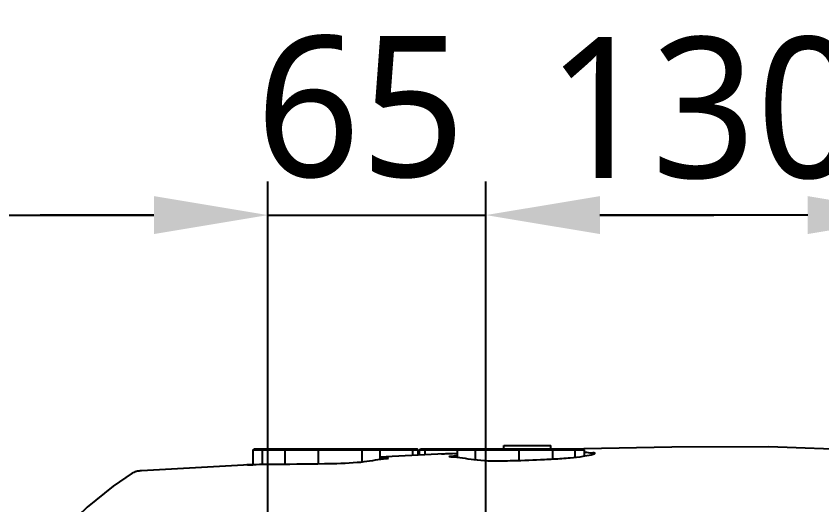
# Model space of a CAD drawing. Header units: millimetres. Extents: x 5828 to 6704, y 123 to 421.
# Drawn here: x 6429.18 to 6441.2, y 187.28 to 194.57 of the extents above; entities that cross this region are included whole.
import ezdxf

# ---------------------------------------------------------------- set-up
doc = ezdxf.new("R2010")
doc.units = ezdxf.units.MM
doc.layers.add('DIM', color=7, linetype='Continuous')
doc.layers.add('外形图', color=7, linetype='Continuous')
doc.styles.add('微软雅黑', font='msyh.ttc', dxfattribs={"height": 2.1})
doc.dimstyles.new('尺寸标注_1_20比例', dxfattribs={"dimtxt": 2.1, "dimasz": 1.7, "dimexe": 0.5, "dimexo": 0.4, "dimgap": 0.5, "dimtad": 1, "dimdec": 1, "dimlfac": 20, "dimdsep": 46, "dimtxsty": '微软雅黑', "dimcen": 0.09, "dimadec": 0, "dimazin": 0, "dimtp": 0.01, "dimtm": 0.01, "dimtfac": 1, "dimtdec": 1, "dimtofl": 0, "dimtmove": 0, "dimatfit": 3, "dimfxl": 1, "dimtolj": 1, "dimarcsym": 0})

# ---------------------------------------------------------------- blocks, each defined once
blk = doc.blocks.new('*D1327')
at = {"layer": 'Defpoints', "color": 0}
for p in [(6436.191, 191.603), (6432.941, 179.542), (6436.191, 179.542)]:
    blk.add_point(p, dxfattribs=at)
at = {"layer": '外形图', "color": 0, "linetype": 'Continuous', "lineweight": -2}
for p, q in [((6432.941, 179.942), (6432.941, 192.103)), ((6436.191, 179.942), (6436.191, 192.103)), ((6431.241, 191.603), (6429.541, 191.603)), ((6432.941, 191.603), (6436.191, 191.603)), ((6437.891, 191.603), (6439.591, 191.603))]:
    blk.add_line(p, q, dxfattribs=at)
at = {"layer": '外形图', "color": 0}
for points in [[(6431.241, 191.32), (6431.241, 191.886), (6432.941, 191.603)], [(6437.891, 191.886), (6437.891, 191.32), (6436.191, 191.603)]]:
    blk.add_solid(points, dxfattribs=at)
at = {"layer": '外形图', "color": 0, "insert": (6435.886, 194.275), "char_height": 2.1, "attachment_point": 3, "style": '微软雅黑'}
blk.add_mtext('\\A1;65', dxfattribs=at)
blk = doc.blocks.new('*D1354')
at = {"layer": 'Defpoints', "color": 0}
for p in [(6432.941, 191.603), (6432.941, 179.542), (6414.491, 179.042)]:
    blk.add_point(p, dxfattribs=at)
at = {"layer": 'DIM', "color": 0, "linetype": 'ByBlock', "lineweight": -2, "ltscale": 20}
for p, q in [((6414.491, 179.442), (6414.491, 192.103)), ((6432.941, 179.942), (6432.941, 192.103)), ((6416.191, 191.603), (6431.241, 191.603))]:
    blk.add_line(p, q, dxfattribs=at)
at = {"layer": 'DIM', "color": 0}
for points in [[(6416.191, 191.886), (6416.191, 191.32), (6414.491, 191.603)], [(6431.241, 191.32), (6431.241, 191.886), (6432.941, 191.603)]]:
    blk.add_solid(points, dxfattribs=at)
at = {"layer": 'DIM', "color": 0, "insert": (6423.716, 193.188), "char_height": 2.1, "attachment_point": 5, "style": '微软雅黑'}
blk.add_mtext('\\A1;\\A1;369', dxfattribs=at)
blk = doc.blocks.new('*D1357')
at = {"layer": 'Defpoints', "color": 0}
for p in [(6436.191, 191.603), (6436.191, 179.542), (6442.691, 177.792)]:
    blk.add_point(p, dxfattribs=at)
at = {"layer": 'DIM', "color": 0, "linetype": 'ByBlock', "lineweight": -2, "ltscale": 20}
for p, q in [((6436.191, 179.942), (6436.191, 192.103)), ((6442.691, 178.192), (6442.691, 192.103)), ((6440.991, 191.603), (6437.891, 191.603))]:
    blk.add_line(p, q, dxfattribs=at)
at = {"layer": 'DIM', "color": 0}
for points in [[(6437.891, 191.886), (6437.891, 191.32), (6436.191, 191.603)], [(6440.991, 191.32), (6440.991, 191.886), (6442.691, 191.603)]]:
    blk.add_solid(points, dxfattribs=at)
at = {"layer": 'DIM', "color": 0, "insert": (6439.441, 193.194), "char_height": 2.1, "attachment_point": 5, "style": '微软雅黑'}
blk.add_mtext('\\A1;\\A1;130', dxfattribs=at)

msp = doc.modelspace()

# ---------------------------------------------------------------- linework, layer by layer
at = {"layer": '外形图', "linetype": 'Continuous'}
for p, q in [((6432.7189, 188.1022), (6432.7339, 188.1172)), ((6432.7189, 187.8761), (6432.7189, 188.1022)), ((6432.7189, 188.1022), (6435.1796, 188.1022)), ((6432.7339, 188.1172), (6435.1646, 188.1172)), ((6432.8588, 188.1022), (6432.8738, 188.1172)), ((6432.8588, 187.8785), (6432.8588, 188.1022)), ((6433.1951, 188.1022), (6433.2101, 188.1172)), ((6433.1951, 187.883), (6433.1951, 188.1022)), ((6433.695, 188.1022), (6433.71, 188.1172)), ((6433.695, 187.8889), (6433.695, 188.1022)), ((6434.345, 188.1022), (6434.33, 188.1172)), ((6434.345, 187.9165), (6434.345, 188.1022)), ((6434.6126, 188.1022), (6434.5976, 188.1172)), ((6434.6126, 187.9539), (6434.6126, 188.1022)), ((6435.0988, 188.1022), (6435.0838, 188.1172)), ((6435.0988, 188.0159), (6435.0988, 188.1022)), ((6435.1796, 188.1022), (6435.1646, 188.1172)), ((6435.1796, 188.0197), (6435.1796, 188.1022)), ((6435.2023, 188.1022), (6435.2173, 188.1172)), ((6435.2023, 188.1022), (6437.6631, 188.1022)), ((6435.2023, 188.0208), (6435.2023, 188.1022)), ((6435.2173, 188.1172), (6437.6481, 188.1172)), ((6435.2832, 188.1022), (6435.2982, 188.1172)), ((6435.2832, 188.0246), (6435.2832, 188.1022)), ((6435.7693, 188.1022), (6435.7843, 188.1172)), ((6435.7693, 187.9832), (6435.7693, 188.1022)), ((6436.037, 188.1022), (6436.052, 188.1172)), ((6436.037, 187.9482), (6436.037, 188.1022)), ((6436.459, 188.1672), (6437.159, 188.1672)), ((6436.459, 188.1172), (6436.459, 188.1672)), ((6436.687, 188.1022), (6436.672, 188.1172)), ((6436.687, 187.938), (6436.687, 188.1022)), ((6437.159, 188.1172), (6437.159, 188.1672)), ((6437.1869, 188.1022), (6437.1719, 188.1172)), ((6437.1869, 187.9588), (6437.1869, 188.1022)), ((6437.5232, 188.1022), (6437.5082, 188.1172)), ((6437.5232, 187.9847), (6437.5232, 188.1022)), ((6437.6631, 188.1022), (6437.6481, 188.1172)), ((6438.9642, 188.1411), (6437.6524, 188.1133)), ((6437.6631, 188.0034), (6437.6631, 188.1022)), ((6434.7912, 188.0014), (6434.6126, 187.9915)), ((6435.629, 188.0404), (6435.6095, 188.0395)), ((6435.6939, 188.0432), (6435.629, 188.0404)), ((6435.7695, 188.0464), (6435.6939, 188.0432)), ((6437.8141, 188.0482), (6437.8138, 188.0473)), ((6432.5782, 187.8724), (6431.0549, 187.7868)), ((6431.0547, 187.7868), (6431.044, 187.7862)), ((6431.0549, 187.7868), (6431.0547, 187.7868))]:
    msp.add_line(p, q, dxfattribs=at)
for points in [[(6445.0544, 187.4899), (6443.9955, 187.7888), (6442.9509, 187.9789), (6441.7656, 188.0955), (6440.4096, 188.1436), (6438.9642, 188.1411)], [(6435.629, 188.0404), (6435.4721, 188.0335), (6434.7907, 188.0014)], [(6430.9163, 187.7499), (6430.6316, 187.5607), (6430.2451, 187.245), (6429.9752, 186.9842)], [(6431.044, 187.7862), (6431.0368, 187.7857), (6431.0299, 187.7851), (6431.0232, 187.7846), (6431.0166, 187.7839), (6431.0102, 187.7832), (6431.0037, 187.7824), (6430.9972, 187.7815), (6430.9904, 187.7804), (6430.9831, 187.779), (6430.9751, 187.7772), (6430.9661, 187.7746), (6430.955, 187.7706), (6430.9397, 187.7634), (6430.9163, 187.7499)]]:
    msp.add_lwpolyline(points, dxfattribs=at)
for centre, radius, start, end in [((6434.678, 184.4633), 3.5139, 90.46255, 91.04162), ((6437.2098, 151.5008), 36.5738, 92.5077, 92.63587), ((6435.918, 185.1742), 2.8429, 93.03534, 93.90635), ((6431.7915, 204.9531), 17.0996, 272.82532, 273.10379)]:
    msp.add_arc(centre, radius, start, end, dxfattribs=at)
for points, knots in [([(6437.663, 188.0659), (6437.7002, 188.0643), (6437.734, 188.0517), (6437.814, 188.0618), (6437.8141, 188.0482)], [0, 0, 0, 0, 0.7316026, 1, 1, 1, 1]), ([(6434.6496, 187.9771), (6434.6713, 187.9773), (6434.69, 187.9702), (6434.7371, 187.9805), (6434.7371, 187.9729)], [0, 0, 0, 0, 0.7406616, 1, 1, 1, 1]), ([(6434.7371, 187.9729), (6434.7371, 187.9703), (6434.7221, 187.9701), (6434.7153, 187.9675), (6434.708, 187.9665)], [0, 0, 0, 0, 0.2641564, 1, 1, 1, 1]), ([(6435.6449, 187.9994), (6435.6449, 188.0065), (6435.6869, 188.0021), (6435.7046, 188.0091), (6435.7243, 188.0105)], [0, 0, 0, 0, 0.2626327, 1, 1, 1, 1]), ([(6435.674, 187.9933), (6435.6667, 187.994), (6435.6597, 187.996), (6435.6449, 187.9967), (6435.6449, 187.9994)], [0, 0, 0, 0, 0.7326899, 1, 1, 1, 1]), ([(6436.5959, 187.9351), (6436.5414, 187.9335), (6436.3465, 187.9332), (6436.1499, 187.9299), (6436.0109, 187.9509)], [0, 0, 0, 0, 0.2793945, 1, 1, 1, 1]), ([(6437.199, 187.9594), (6437.154, 187.9568), (6436.953, 187.9466), (6436.7519, 187.9396), (6436.5959, 187.9351)], [0, 0, 0, 0, 0.2242321, 1, 1, 1, 1]), ([(6437.8138, 188.0473), (6437.8022, 188.0316), (6437.7356, 188.0176), (6437.6189, 187.993), (6437.4281, 187.9747), (6437.2825, 187.9642), (6437.199, 187.9594)], [0, 0, 0, 0, 0.0936862, 0.2938373, 0.598364, 1, 1, 1, 1]), ([(6433.7861, 187.8899), (6433.5091, 187.8867), (6433.1066, 187.8789), (6432.7037, 187.8796), (6432.5782, 187.8724)], [0, 0, 0, 0, 0.6879814, 1, 1, 1, 1]), ([(6434.371, 187.9195), (6434.3384, 187.9147), (6434.1436, 187.8987), (6433.9484, 187.8918), (6433.7861, 187.8899)], [0, 0, 0, 0, 0.1688957, 1, 1, 1, 1])]:
    msp.add_open_spline(points, degree=3, knots=knots, dxfattribs=at)
for points in [[(6434.708, 187.9665), (6434.5955, 187.9521), (6434.4832, 187.9361), (6434.371, 187.9195)], [(6436.0109, 187.9509), (6435.899, 187.9679), (6435.7867, 187.9825), (6435.674, 187.9933)]]:
    msp.add_open_spline(points, degree=3, dxfattribs=at)

# ---------------------------------------------------------------- dimensions: what is measured, and where the dimension line sits
at = {"layer": 'DIM', "linetype": 'ByBlock', "ltscale": 20}
for base, p1, p2, text, picture, middle in [((6432.9409, 191.6032), (6414.4907, 179.0421), (6432.9409, 179.5421), '\\A1;369', '*D1354', (6423.7158, 193.1884)), ((6436.191, 191.6032), (6442.6911, 177.7918), (6436.191, 179.5421), '\\A1;130', '*D1357', (6439.441, 193.1938))]:
    dim = msp.add_linear_dim(base=base, p1=p1, p2=p2, text=text, dimstyle='尺寸标注_1_20比例', dxfattribs=at)
    dim.commit()
    dim.dimension.update_dxf_attribs({"geometry": picture, "text_midpoint": middle})
at = {"layer": '外形图', "linetype": 'Continuous'}
dim = msp.add_linear_dim(base=(6436.191, 191.6032), p1=(6432.9409, 179.5421), p2=(6436.191, 179.5421), dimstyle='尺寸标注_1_20比例', override={"dimtofl": 1}, dxfattribs=at)
dim.commit()
dim.dimension.update_dxf_attribs({"geometry": '*D1327', "text_midpoint": (6434.4377, 191.6032), "dimtype": 160})

doc.saveas('drawing.dxf')
